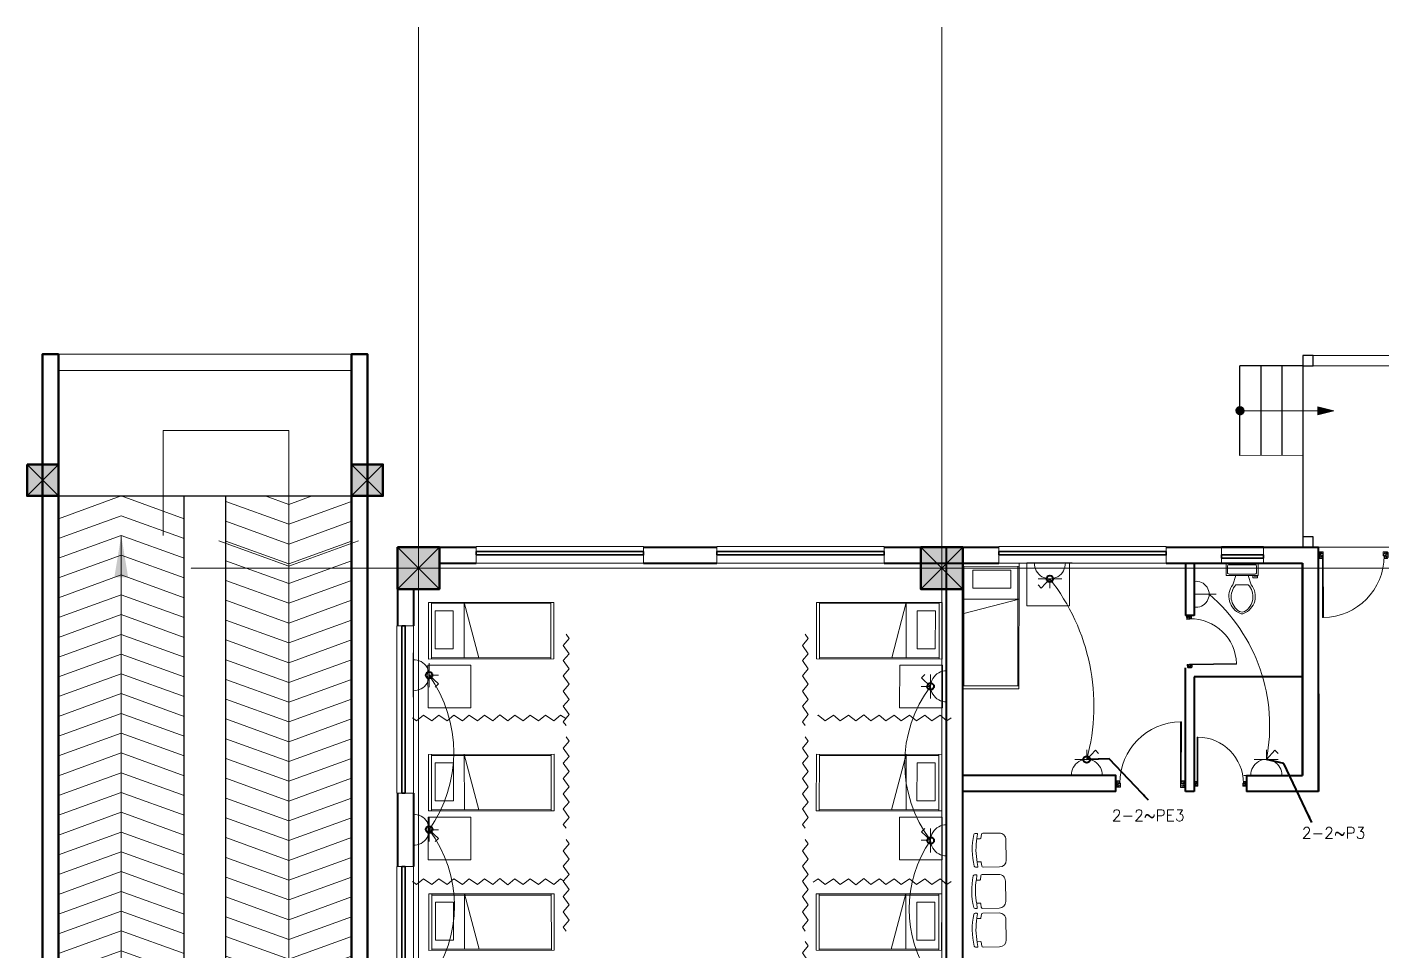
# Model space of a CAD drawing. Header units: millimetres. Extents: x 2399484 to 3337895, y 3598750 to 3969149.
# Drawn here: x 2558058 to 2577479, y 3838159 to 3851404 of the extents above; entities that cross this region are included whole.
import ezdxf

# ---------------------------------------------------------------- set-up
doc = ezdxf.new("R2010")
doc.units = ezdxf.units.MM
doc.header["$MEASUREMENT"] = 0
doc.linetypes.add('CENTER', pattern=[2, 1.25, -0.25, 0.25, -0.25])
doc.linetypes.add('DASHED', pattern=[0.75, 0.5, -0.25])
for name, color, linetype, lineweight in [('5 A power', 220, 'Continuous', 9), ('centreline', 52, 'CENTER', 5), ('Column-0.5', 14, 'Continuous', 50), ('Dimension- 0.15', 114, 'Continuous', 15), ('Dimension-137.5', 86, 'Continuous', 13), ('door', 41, 'Continuous', 5), ('Door Opening-0.09', 253, 'Continuous', 9), ('Frame-0.3', 24, 'Continuous', 30), ('Furniture Hospital-0.09', 44, 'Continuous', 9), ('Hatch', 9, 'Continuous', 9), ('hatch-1', 53, 'Continuous', 15), ('hidden lines', 205, 'DASHED', 5), ('Metal  workt-0.2', 13, 'Continuous', 20), ('Power Sockets City supply', 141, 'Continuous', 13), ('Sill Level', 140, 'Continuous', 20), ('stairs', 6, 'Continuous', 25), ('WALL 0.2', 7, 'Continuous', 20), ('wall 0.4', 7, 'Continuous', 40), ('Wall-0.5', 7, 'Continuous', 50), ('WINDOW', 152, 'Continuous', 30), ('Windows Plan', 152, 'Continuous', 35)]:
    doc.layers.add(name, color=color, linetype=linetype, lineweight=lineweight)
doc.layers.add('power socket Generator', color=210, linetype='CENTER')
doc.layers.add('Wires', color=1, linetype='Continuous')
doc.styles.add('romans', font='romans.shx')
doc.styles.get("Standard").update_dxf_attribs({"font": 'arial.ttf'})
doc.linetypes.add('ZIGZAG', pattern='A,0.0001,-0.2,[131,ltypeshp.shx,S=0.2,R=0,X=-0.2,Y=0],-0.4,[131,ltypeshp.shx,S=0.2,R=180,X=0.2,Y=0],-0.2', length=0.8001)
doc.dimstyles.get("Standard").update_dxf_attribs({"dimtxt": 500, "dimasz": 100, "dimexe": 100, "dimexo": 200, "dimgap": 0.09, "dimtad": 0, "dimtoh": 1, "dimdec": 0, "dimzin": 0, "dimdsep": 46, "dimtxsty": 'Standard', "dimblk": 'DOT', "dimcen": 0, "dimclrd": 256, "dimclre": 256, "dimclrt": 256, "dimadec": 0, "dimazin": 0, "dimtfac": 1, "dimtdec": 0, "dimtofl": 0, "dimtmove": 0, "dimatfit": 3, "dimfxl": 1, "dimtolj": 1, "dimtzin": 0, "dimlwd": -1, "dimlwe": -1, "dimarcsym": 1})

# ---------------------------------------------------------------- blocks, each defined once
blk = doc.blocks.new('2ft column')
at = {"layer": 'Hatch', "ltscale": 5}
h = blk.add_hatch(color=256, dxfattribs=at)
h.dxf.hatch_style = 1
h.paths.add_polyline_path([(2207385, 4176559), (2207985, 4176559), (2207985, 4175959), (2207385, 4175959)])
at = {"layer": 'Column-0.5', "ltscale": 5}
blk.add_lwpolyline([(2207385, 4176559), (2207985, 4176559), (2207985, 4175959), (2207385, 4175959)], close=True, dxfattribs=at)
at = {"layer": 'Defpoints', "ltscale": 5}
for points in [[(2207985, 4176559), (2207385, 4175959)], [(2207985, 4175959), (2207385, 4176559)]]:
    blk.add_lwpolyline(points, dxfattribs=at)
blk = doc.blocks.new('sems')
at = {"layer": 'Dimension- 0.15', "ltscale": 5}
h = blk.add_hatch(dxfattribs=at)
h.set_pattern_fill('ANSI31', color=256, scale=25.555556)
h.set_pattern_definition([(45, (55035.0093, 4945698.8337), (-2.258813329, 2.258813329), [])])
h.paths.add_polyline_path([(2173550, 4150430), (2173550, 4150489), (2173491, 4150489, 0.414214)])
h.paths.add_polyline_path([(2173550, 4150430, 0.414214), (2173609, 4150489), (2173550, 4150489)])
h.paths.add_polyline_path([(2173550, 4150489), (2173609, 4150489, 0.414214), (2173550, 4150548)])
h.paths.add_polyline_path([(2173491, 4150489), (2173550, 4150489), (2173550, 4150548, 0.414214)])
for p, q in [((2174664, 4150546), (2174664, 4150431)), ((2174894, 4150489), (2174664, 4150546)), ((2174664, 4150431), (2174894, 4150489))]:
    blk.add_line(p, q, dxfattribs=at)
blk.add_lwpolyline([(2174664, 4150489), (2173550, 4150489)], dxfattribs=at)
blk.add_circle((2173550, 4150489), 59.1, dxfattribs=at)
blk.add_solid([(2174664, 4150546), (2174894, 4150489), (2174664, 4150431)], dxfattribs=at)
at = {"layer": 'Dimension-137.5', "ltscale": 5}
blk.add_line((2174664, 4150489), (2174894, 4150489), dxfattribs=at)
at = {"layer": 'Frame-0.3'}
for points in [[(2174450, 4151281), (2174450, 4151131), (2174600, 4151131), (2174600, 4151281)], [(2177075, 4151281), (2177075, 4151131), (2177225, 4151131), (2177225, 4151281)], [(2179700, 4151281), (2179700, 4151131), (2179850, 4151131), (2179850, 4151281)], [(2174450, 4148681), (2174450, 4148531), (2174600, 4148531), (2174600, 4148681)], [(2177075, 4148531), (2177075, 4148681), (2177225, 4148681), (2177225, 4148531)], [(2179700, 4148531), (2179700, 4148681), (2179850, 4148681), (2179850, 4148531)]]:
    blk.add_lwpolyline(points, close=True, dxfattribs=at)
at = {"layer": 'Metal  workt-0.2', "ltscale": 5}
for p, q in [((2174600, 4151281), (2179700, 4151281)), ((2175775, 4151131), (2175775, 4149956)), ((2176050, 4151131), (2176050, 4149956)), ((2176325, 4151131), (2176325, 4149956)), ((2176600, 4151131), (2176600, 4149956)), ((2176875, 4151131), (2176875, 4149956)), ((2177150, 4151131), (2177150, 4149956)), ((2177425, 4151131), (2177425, 4149956)), ((2177700, 4151131), (2177700, 4149956)), ((2177975, 4151131), (2177975, 4149956)), ((2178250, 4151131), (2178250, 4149956)), ((2178525, 4151131), (2178525, 4149956)), ((2179700, 4148681), (2179700, 4151131)), ((2175775, 4149856), (2175775, 4148681)), ((2176050, 4149856), (2176050, 4148681)), ((2176325, 4149856), (2176325, 4148681)), ((2176600, 4149856), (2176600, 4148681)), ((2176875, 4149856), (2176875, 4148681)), ((2177150, 4149856), (2177150, 4148681)), ((2177425, 4149856), (2177425, 4148681)), ((2177700, 4149856), (2177700, 4148681)), ((2177975, 4149856), (2177975, 4148681)), ((2178250, 4149856), (2178250, 4148681)), ((2178525, 4149856), (2178525, 4148681)), ((2175775, 4148531), (2174600, 4148531))]:
    blk.add_line(p, q, dxfattribs=at)
at = {"layer": 'Metal  workt-0.2'}
for points in [[(2177075, 4148531), (2179850, 4148531), (2179850, 4151131), (2174450, 4151131), (2174450, 4148531), (2174600, 4148531)], [(2179700, 4151131), (2174600, 4151131)], [(2174450, 4149851), (2173550, 4149847)], [(2179700, 4148681), (2175775, 4148681), (2175775, 4148531), (2176745, 4148531)]]:
    blk.add_lwpolyline(points, dxfattribs=at)
for points in [[(2175775, 4149956), (2175775, 4149856), (2178525, 4149856), (2178525, 4149956)], [(2175825, 4149906), (2175825, 4149906), (2178475, 4149906), (2178475, 4149906)]]:
    blk.add_lwpolyline(points, close=True, dxfattribs=at)
at = {"layer": 'stairs', "ltscale": 5}
for p, q in [((2174450, 4151281), (2174450, 4148531)), ((2173850, 4151131), (2173850, 4149848)), ((2174150, 4151131), (2174150, 4149849))]:
    blk.add_line(p, q, dxfattribs=at)
for points in [[(2173550, 4149847), (2173550, 4151131)], [(2174450, 4151131), (2173550, 4151131)]]:
    blk.add_lwpolyline(points, dxfattribs=at)
blk = doc.blocks.new('_Dot')
at = {"color": 0, "linetype": 'ByBlock', "lineweight": -2}
blk.add_line((-0.5, 0), (-1, 0), dxfattribs=at)
at = {"color": 0, "linetype": 'ByBlock', "lineweight": -3, "const_width": 0.5}
blk.add_lwpolyline([(-0.25, 0, 1), (0.25, 0, 1)], format="xyb", close=True, dxfattribs=at)
blk = doc.blocks.new('d1')
at = {"layer": 'door'}
for p, q in [((2442.75, 10745.72), (2408.32, 10745.72)), ((2442.75, 10746.15), (2408.33, 10746.15)), ((2408.33, 10746.15), (2408.33, 10745.72))]:
    blk.add_line(p, q, dxfattribs=at)
at = {"layer": 'door', "ltscale": 80}
for points in [[(2445, 10779.7), (2445, 10781.99), (2444.56, 10781.99), (2444.56, 10782.43), (2441.8, 10782.43), (2441.8, 10781.99), (2441.36, 10781.99), (2441.36, 10780.14), (2442.75, 10780.14), (2442.75, 10779.7)], [(2445, 10746.15), (2445, 10743.87), (2444.56, 10743.87), (2444.56, 10743.43), (2441.8, 10743.43), (2441.8, 10743.87), (2441.36, 10743.87), (2441.36, 10745.72), (2442.75, 10745.72), (2442.75, 10746.15)]]:
    blk.add_lwpolyline(points, close=True, dxfattribs=at)
at = {"layer": 'Door Opening-0.09', "ltscale": 80}
blk.add_arc((2442.75, 10745.72), 34.42, 90, 179.27403, dxfattribs=at)
at = {"layer": 'hidden lines'}
for centre, radius, start, end in [((2441.64, 10791.37), 9.82, 268.39858, 287.31577), ((2441.38, 10784.76), 4.22, 269.78991, 318.96751), ((2444.33, 10781.34), 2.81, 166.46517, 205.18019), ((2445.01, 10781.68), 2.48, 162.46714, 233.24176), ((2441.57, 10782.05), 3, 308.46813, 358.9527), ((2445.46, 10782.07), 1.81, 168.64751, 255.23191), ((2441.64, 10734.49), 9.82, 72.68423, 91.60142), ((2441.38, 10741.1), 4.22, 41.03249, 90.21009), ((2444.33, 10744.52), 2.81, 154.81981, 193.53483), ((2445.01, 10744.18), 2.48, 126.75824, 197.53286), ((2441.57, 10743.81), 3, 1.0473, 51.53187), ((2445.46, 10743.79), 1.81, 104.76809, 191.35249)]:
    blk.add_arc(centre, radius, start, end, dxfattribs=at)
blk = doc.blocks.new('Toilet - top')
at = {"layer": 'Furniture Hospital-0.09'}
for p, q in [((-10, -8.5), (-8, -8.5)), ((-10, -9.5), (-10, -8.5)), ((-8, -8.5), (-8, -8)), ((-7, -8), (-7, -9.5)), ((-4, -8), (-6, -14)), ((4, -8), (6, -14)), ((9.5, -6), (9.5, -2)), ((-7, -9.5), (-10, -9.5)), ((4, -14), (-4, -14))]:
    blk.add_line(p, q, dxfattribs=at)
blk.add_lwpolyline([(10.5, -8), (10.5, 0), (-10.5, 0), (-10.5, -8)], close=True, dxfattribs=at)
for points in [[(-9.5, -2), (-9.5, -6)], [(8.5, -1), (-8.5, -1)], [(-8.5, -7), (8.5, -7)]]:
    blk.add_lwpolyline(points, dxfattribs=at)
for centre, radius, start, end in [((-8.62, -1.88), 0.884, 81.8699, 188.1301), ((-8.62, -6.12), 0.884, 171.8699, 278.1301), ((8.62, -1.88), 0.884, 351.8699, 98.1301), ((8.62, -6.12), 0.884, 261.8699, 8.1301), ((3.52, -21.58), 12.17, 141.46911, 247.97143), ((4.2, -21.82), 11.33, 136.36773, 238.94682), ((-3.52, -21.58), 12.17, 292.02843, 38.53071), ((-4.2, -21.82), 11.33, 301.05301, 43.63209), ((0, -27.88), 4, 245.73182, 294.26817), ((0, -29), 4, 254.86053, 285.13947)]:
    blk.add_arc(centre, radius, start, end, dxfattribs=at)
blk = doc.blocks.new('BED')
at = {"layer": 'Furniture Hospital-0.09'}
for p, q in [((-2.12, 0.475), (-2.12, -0.475)), ((-2.12, -0.475), (-2.12, 0.475)), ((-0.008, 0.475), (-2.12, 0.475)), ((-2.07, 0.475), (-2.07, -0.475)), ((-0.855, -0.455), (-0.61, 0.475)), ((-0.61, 0.475), (-0.61, -0.455)), ((-0.058, -0.475), (-0.058, 0.475)), ((-0.008, -0.475), (-0.008, 0.475)), ((-0.058, 0.455), (-2.07, 0.455)), ((-0.425, 0.336), (-0.426, -0.303)), ((-0.425, 0.336), (-0.121, 0.336)), ((-0.121, -0.303), (-0.121, 0.336)), ((-2.07, -0.455), (-0.058, -0.455)), ((-0.426, -0.303), (-0.121, -0.303)), ((-2.12, -0.475), (-0.008, -0.475))]:
    blk.add_line(p, q, dxfattribs=at)
blk = doc.blocks.new('BCHAIR')
at = {"layer": 'Furniture Hospital-0.09'}
for p, q in [((-0.15, 0), (0.15, 0)), ((-0.25, -0.1), (-0.25, -0.342)), ((0.25, -0.1), (0.25, -0.342)), ((-0.179, -0.369), (-0.232, -0.362)), ((-0.17, -0.379), (-0.17, -0.419)), ((0.17, -0.379), (0.17, -0.419)), ((0.179, -0.369), (0.232, -0.362)), ((-0.25, -0.431), (-0.25, -0.454)), ((-0.239, -0.421), (-0.181, -0.429)), ((0.239, -0.421), (0.181, -0.429)), ((0.25, -0.431), (0.25, -0.454))]:
    blk.add_line(p, q, dxfattribs=at)
for centre, radius, start, end in [((-0.15, -0.1), 0.1, 90, 180), ((0.15, -0.1), 0.1, 360, 90), ((-0.23, -0.342), 0.02, 180, 262.875), ((-0.18, -0.379), 0.01, 0, 82.875), ((0.18, -0.379), 0.01, 97.125, 180), ((0.23, -0.342), 0.02, 277.125, 360), ((-0.24, -0.431), 0.01, 82.875, 180), ((-0.23, -0.454), 0.02, 180, 257.4986), ((0, 0.583), 1.083, 257.4986, 282.5014), ((-0.18, -0.419), 0.01, 262.875, 0), ((0, 0.594), 1.039, 259.9886, 280.0345), ((0.18, -0.419), 0.01, 180, 277.125), ((0.23, -0.454), 0.02, 282.5014, 0), ((0.24, -0.431), 0.01, 0, 97.125)]:
    blk.add_arc(centre, radius, start, end, dxfattribs=at)
blk = doc.blocks.new('w1')
at = {"layer": 'Sill Level'}
blk.add_lwpolyline([(2460641, 3827503), (2460641, 3825103), (2460401, 3825103), (2460401, 3827503)], close=True, dxfattribs=at)
at = {"layer": 'Windows Plan'}
blk.add_lwpolyline([(2460521, 3825103), (2460521, 3827503), (2460473, 3827503), (2460473, 3825103)], close=True, dxfattribs=at)
blk = doc.blocks.new('v2')
at = {"layer": 'Sill Level'}
blk.add_lwpolyline([(2448277, 3818910), (2448877, 3818910), (2448877, 3818670), (2448277, 3818670)], close=True, dxfattribs=at)
at = {"layer": 'Windows Plan'}
blk.add_lwpolyline([(2448877, 3818790), (2448277, 3818790), (2448277, 3818743), (2448877, 3818743)], close=True, dxfattribs=at)
blk = doc.blocks.new('15A N soc')
at = {"layer": 'Power Sockets City supply', "color": 244, "lineweight": 13, "true_color": 0x991b1e}
for p, q in [((52222.5612, 99516.2064), (52222.5611, 99516.2603)), ((52222.5612, 99516.2064), (52222.6099, 99516.2585)), ((52222.6099, 99516.2585), (52222.6282, 99516.2401)), ((52222.6282, 99516.2064), (52222.4926, 99516.2064)), ((52222.4338, 99516.1156), (52222.6863, 99516.1156))]:
    blk.add_line(p, q, dxfattribs=at)
blk.add_arc((52222.5612, 99516.1182), 0.0881, 358.32, 181.68, dxfattribs=at)
blk = doc.blocks.new('5A soc')
at = {"layer": '5 A power', "lineweight": 18}
for p, q in [((895571.9, -137969.1), (895571.9, -137872.1)), ((895476.6, -137969.1), (895667.1, -137969.1))]:
    blk.add_line(p, q, dxfattribs=at)
blk.add_arc((895571.9, -137960.1), 57.1, 350.91221, 189.08779, dxfattribs=at)
blk = doc.blocks.new('RAMP23')
at = {"layer": 'Dimension- 0.15', "ltscale": 5}
h = blk.add_hatch(dxfattribs=at)
h.set_pattern_fill('ANSI31', color=256, scale=25.555556, angle=90)
h.set_pattern_definition([(135, (1623697.9227, 1877740.101), (-2.258813329, -2.258813329), [])])
h.paths.add_polyline_path([(2418321, 3996255), (2418380, 3996255), (2418380, 3996196, -0.414214)])
h.paths.add_polyline_path([(2418321, 3996255, -0.414214), (2418380, 3996314), (2418380, 3996255)])
h.paths.add_polyline_path([(2418380, 3996255), (2418380, 3996314, -0.414214), (2418439, 3996255)])
h.paths.add_polyline_path([(2418380, 3996196), (2418380, 3996255), (2418439, 3996255, -0.414214)])
blk.add_lwpolyline([(2418984, 4012016), (2418984, 4013523), (2420784, 4013523), (2420784, 4012700)], dxfattribs=at)
blk.add_circle((2418380, 3996255), 59.1, dxfattribs=at)
at = {"layer": 'hatch-1', "color": 4, "lineweight": 0, "ltscale": 5}
for points in [[(2417484, 4012256), (2418384, 4012583), (2419284, 4012256)], [(2420447, 4012583), (2420784, 4012460), (2421122, 4012583)], [(2419884, 4012503), (2420784, 4012177), (2421684, 4012503)], [(2417484, 4011973), (2418384, 4012299), (2419284, 4011973)], [(2419884, 4012220), (2420784, 4011893), (2421684, 4012220)], [(2417484, 4011689), (2418384, 4012016), (2419284, 4011689)], [(2419782, 4011938), (2420784, 4011574), (2421787, 4011938)], [(2419884, 4011936), (2420784, 4011610), (2421684, 4011936)], [(2417484, 4011406), (2418384, 4011732), (2419284, 4011406)], [(2419884, 4011653), (2420784, 4011326), (2421684, 4011653)], [(2417484, 4011122), (2418384, 4011449), (2419284, 4011122)], [(2419884, 4011369), (2420784, 4011043), (2421684, 4011369)], [(2417484, 4010839), (2418384, 4011165), (2419284, 4010839)], [(2419884, 4011086), (2420784, 4010759), (2421684, 4011086)], [(2417484, 4010555), (2418384, 4010882), (2419284, 4010555)], [(2419884, 4010802), (2420784, 4010476), (2421684, 4010802)], [(2417484, 4010272), (2418384, 4010598), (2419284, 4010272)], [(2419884, 4010519), (2420784, 4010192), (2421684, 4010519)], [(2417484, 4009988), (2418384, 4010315), (2419284, 4009988)], [(2419884, 4010235), (2420784, 4009909), (2421684, 4010235)], [(2417484, 4009705), (2418384, 4010031), (2419284, 4009705)], [(2419884, 4009952), (2420784, 4009625), (2421684, 4009952)], [(2417484, 4009421), (2418384, 4009748), (2419284, 4009421)], [(2419884, 4009668), (2420784, 4009342), (2421684, 4009668)], [(2417484, 4009138), (2418384, 4009464), (2419284, 4009138)], [(2419884, 4009385), (2420784, 4009058), (2421684, 4009385)], [(2417484, 4008854), (2418384, 4009181), (2419284, 4008854)], [(2419884, 4009101), (2420784, 4008775), (2421684, 4009101)], [(2417484, 4008571), (2418384, 4008897), (2419284, 4008571)], [(2419884, 4008818), (2420784, 4008491), (2421684, 4008818)], [(2417484, 4008287), (2418384, 4008614), (2419284, 4008287)], [(2419884, 4008534), (2420784, 4008208), (2421684, 4008534)], [(2417484, 4008004), (2418384, 4008330), (2419284, 4008004)], [(2419884, 4008251), (2420784, 4007924), (2421684, 4008251)], [(2417484, 4007721), (2418384, 4008047), (2419284, 4007721)], [(2419884, 4007967), (2420784, 4007641), (2421684, 4007967)], [(2417484, 4007437), (2418384, 4007763), (2419284, 4007437)], [(2419884, 4007684), (2420784, 4007357), (2421684, 4007684)], [(2417484, 4007154), (2418384, 4007480), (2419284, 4007154)], [(2419884, 4007400), (2420784, 4007074), (2421684, 4007400)], [(2417484, 4006870), (2418384, 4007196), (2419284, 4006870)], [(2419884, 4007117), (2420784, 4006791), (2421684, 4007117)], [(2417484, 4006587), (2418384, 4006913), (2419284, 4006587)], [(2419884, 4006833), (2420784, 4006507), (2421684, 4006833)], [(2417484, 4006303), (2418384, 4006629), (2419284, 4006303)], [(2419884, 4006550), (2420784, 4006224), (2421684, 4006550)], [(2417484, 4006020), (2418384, 4006346), (2419284, 4006020)], [(2419884, 4006266), (2420784, 4005940), (2421684, 4006266)], [(2417484, 4005736), (2418384, 4006062), (2419284, 4005736)], [(2419884, 4005983), (2420784, 4005657), (2421684, 4005983)], [(2417484, 4005453), (2418384, 4005779), (2419284, 4005453)], [(2419884, 4005699), (2420784, 4005373), (2421684, 4005699)], [(2417484, 4005169), (2418384, 4005495), (2419284, 4005169)], [(2419884, 4005416), (2420784, 4005090), (2421684, 4005416)], [(2417484, 4004886), (2418384, 4005212), (2419284, 4004886)], [(2419884, 4005132), (2420784, 4004806), (2421684, 4005132)], [(2417484, 4004602), (2418384, 4004928), (2419284, 4004602)], [(2419884, 4004849), (2420784, 4004523), (2421684, 4004849)], [(2417484, 4004319), (2418384, 4004645), (2419284, 4004319)], [(2419884, 4004565), (2420784, 4004239), (2421684, 4004565)], [(2417484, 4004035), (2418384, 4004361), (2419284, 4004035)], [(2419884, 4004282), (2420784, 4003956), (2421684, 4004282)], [(2417484, 4003752), (2418384, 4004078), (2419284, 4003752)], [(2417484, 4003752), (2418384, 4004078), (2419284, 4003752)], [(2419884, 4003998), (2420784, 4003672), (2421684, 4003998)], [(2417484, 4003468), (2418384, 4003794), (2419284, 4003468)], [(2419884, 4003715), (2420784, 4003389), (2421684, 4003715)], [(2417484, 4003185), (2418384, 4003511), (2419284, 4003185)], [(2419884, 4003431), (2420784, 4003105), (2421684, 4003431)], [(2417484, 4002901), (2418384, 4003228), (2419284, 4002901)], [(2419884, 4003148), (2420784, 4002822), (2421684, 4003148)], [(2417484, 4002618), (2418384, 4002944), (2419284, 4002618)], [(2419884, 4002864), (2420784, 4002538), (2421684, 4002864)], [(2417484, 4002334), (2418384, 4002661), (2419284, 4002334)], [(2419884, 4002581), (2420784, 4002255), (2421684, 4002581)], [(2417484, 4002051), (2418384, 4002377), (2419284, 4002051)], [(2419884, 4002298), (2420784, 4001971), (2421684, 4002298)], [(2417484, 4001767), (2418384, 4002094), (2419284, 4001767)], [(2419884, 4002014), (2420784, 4001688), (2421684, 4002014)], [(2417484, 4001484), (2418384, 4001810), (2419284, 4001484)], [(2419884, 4001731), (2420784, 4001404), (2421684, 4001731)], [(2417484, 4001200), (2418384, 4001527), (2419284, 4001200)], [(2419884, 4001447), (2420784, 4001121), (2421684, 4001447)], [(2417484, 4000917), (2418384, 4001243), (2419284, 4000917)], [(2419884, 4001164), (2420784, 4000837), (2421684, 4001164)], [(2417484, 4000633), (2418384, 4000960), (2419284, 4000633)], [(2419884, 4000880), (2420784, 4000554), (2421684, 4000880)], [(2417484, 4000350), (2418384, 4000676), (2419284, 4000350)], [(2419884, 4000597), (2420784, 4000270), (2421684, 4000597)], [(2417484, 4000066), (2418384, 4000393), (2419284, 4000066)], [(2419884, 4000313), (2420784, 3999987), (2421684, 4000313)], [(2417484, 3999783), (2418384, 4000109), (2419284, 3999783)], [(2419884, 4000030), (2420784, 3999703), (2421684, 4000030)], [(2417484, 3999499), (2418384, 3999826), (2419284, 3999499)], [(2419884, 3999746), (2420784, 3999420), (2421684, 3999746)], [(2417484, 3999216), (2418384, 3999542), (2419284, 3999216)], [(2419884, 3999463), (2420784, 3999136), (2421684, 3999463)], [(2417484, 3998932), (2418384, 3999259), (2419284, 3998932)], [(2419884, 3999179), (2420784, 3998853), (2421684, 3999179)], [(2417484, 3998649), (2418384, 3998975), (2419284, 3998649)], [(2419884, 3998896), (2420784, 3998569), (2421684, 3998896)], [(2417484, 3998365), (2418384, 3998692), (2419284, 3998365)], [(2419884, 3998612), (2420784, 3998286), (2421684, 3998612)], [(2417484, 3998082), (2418384, 3998408), (2419284, 3998082)], [(2419884, 3998329), (2420784, 3998002), (2421684, 3998329)], [(2417484, 3997798), (2418384, 3998125), (2419284, 3997798)], [(2419884, 3998045), (2420784, 3997719), (2421684, 3998045)], [(2417484, 3997515), (2418384, 3997841), (2419284, 3997515)], [(2419884, 3997762), (2420784, 3997435), (2421684, 3997762)], [(2417484, 3997231), (2418384, 3997558), (2419284, 3997231)], [(2419884, 3997478), (2420784, 3997152), (2421684, 3997478)], [(2417484, 3996948), (2418384, 3997274), (2419284, 3996948)], [(2419884, 3997195), (2420784, 3996868), (2421684, 3997195)], [(2417484, 3996664), (2418384, 3996991), (2419284, 3996664)], [(2419884, 3996911), (2420784, 3996585), (2421684, 3996911)], [(2417484, 3996381), (2418384, 3996707), (2419284, 3996381)], [(2417484, 3996381), (2418384, 3996707), (2419284, 3996381)], [(2419884, 3996628), (2420784, 3996301), (2421684, 3996628)]]:
    blk.add_lwpolyline(points, dxfattribs=at)
at = {"layer": 'stairs', "ltscale": 5}
for points in [[(2417484, 4012583), (2421684, 4012583)], [(2419284, 3996313), (2419284, 4012583)], [(2419884, 3996313), (2419884, 4012583)], [(2417484, 3996313), (2421684, 3996313)]]:
    blk.add_lwpolyline(points, dxfattribs=at)
at = {"layer": 'WALL 0.2', "ltscale": 5}
for points in [[(2417484, 4014613), (2421684, 4014613)], [(2417484, 4014383), (2421684, 4014383)]]:
    blk.add_lwpolyline(points, dxfattribs=at)
at = {"layer": 'Wall-0.5', "ltscale": 5}
for points in [[(2417254, 3996768), (2417484, 3996768), (2417484, 4014613), (2417254, 4014613)], [(2421684, 3996768), (2421914, 3996768), (2421914, 4014613), (2421684, 4014613)]]:
    blk.add_lwpolyline(points, close=True, dxfattribs=at)
at = {"layer": 'Hatch', "xscale": 0.75, "yscale": 0.75, "zscale": 0.75}
for p in [(761496, 880614), (766146, 880614), (761496, 873271), (766146, 873271), (761496, 864349), (766146, 864349)]:
    blk.add_blockref('2ft column', p, dxfattribs=at)
at = {"layer": 'Dimension- 0.15', "ltscale": 5}
for points, override in [([(2420784, 3996301), (2420784, 4012700)], {"dimasz": 600, "dimfxl": 500, "dimfxlon": 1}), ([(2418384, 4012016), (2418380, 3996313)], {"dimasz": 600, "dimgap": 0.09, "dimtad": 0, "dimfxl": 500, "dimfxlon": 1})]:
    blk.add_leader(points, dimstyle='Standard', override=override, dxfattribs=at)

msp = doc.modelspace()

# ---------------------------------------------------------------- linework, layer by layer
at = {"layer": 'centreline', "ltscale": 5}
for p, q in [((2563668.8, 3851404.3), (2563668.8, 3820058.5)), ((2563668.8, 3851404.3), (2563668.8, 3820058.5)), ((2571168.8, 3851404.3), (2571168.8, 3820058.5)), ((2571168.8, 3851404.3), (2571168.8, 3820058.5)), ((2604746, 3843646.2), (2560402.6, 3843646.2)), ((2604746, 3843646.2), (2560402.6, 3843646.2))]:
    msp.add_line(p, q, dxfattribs=at)
at = {"layer": 'Furniture Hospital-0.09'}
for points in [[(2572388.6, 3843721.6), (2573002, 3843721.6), (2573002, 3843108.3), (2572388.6, 3843108.3)], [(2564418.1, 3841643.2), (2564417.3, 3842256.6), (2563804, 3842255.8), (2563804.8, 3841642.5)], [(2570565.4, 3841643.2), (2570566.1, 3842256.6), (2571179.5, 3842255.8), (2571178.7, 3841642.5)], [(2564420.8, 3839465.2), (2564420.1, 3840078.6), (2563806.7, 3840077.8), (2563807.5, 3839464.5)], [(2570562.6, 3839465.2), (2570563.4, 3840078.6), (2571176.7, 3840077.8), (2571176, 3839464.5)]]:
    msp.add_lwpolyline(points, close=True, dxfattribs=at)
at = {"layer": 'wall 0.4', "ltscale": 5}
for p, q in [((2563968.8, 3843946.2), (2564493.8, 3843946.2)), ((2566893.8, 3843946.2), (2567943.8, 3843946.2)), ((2570343.8, 3843946.2), (2571987.6, 3843946.2)), ((2574387.6, 3843946.2), (2576568.8, 3843946.2)), ((2576568.8, 3841126.2), (2576568.8, 3843946.2)), ((2563968.8, 3843716.2), (2564493.8, 3843716.2)), ((2566893.8, 3843716.2), (2567943.8, 3843716.2)), ((2570343.8, 3843716.2), (2571987.6, 3843716.2)), ((2574387.6, 3843716.2), (2576338.8, 3843716.2)), ((2574662.2, 3843716.2), (2574662.2, 3842966.2)), ((2574787.2, 3843716.2), (2574787.2, 3842966.2)), ((2563368.8, 3843346.2), (2563368.8, 3842821.2)), ((2563368.8, 3843346.2), (2563368.8, 3842821.2)), ((2563598.8, 3843346.2), (2563598.8, 3842821.2)), ((2563598.8, 3843346.2), (2563598.8, 3842821.2)), ((2574787.2, 3842966.2), (2574662.2, 3842966.2)), ((2576338.8, 3842091.2), (2574787.2, 3842091.2)), ((2574787.2, 3842091.2), (2574787.2, 3840446.2)), ((2575537.1, 3840676.2), (2576338.8, 3840676.2)), ((2575537.1, 3840676.2), (2575537.1, 3840446.2)), ((2563368.8, 3840421.2), (2563368.8, 3839371.2)), ((2563368.8, 3840421.2), (2563368.8, 3839371.2)), ((2563598.8, 3840421.2), (2563598.8, 3839371.2)), ((2563598.8, 3840421.2), (2563598.8, 3839371.2)), ((2573662.2, 3840446.2), (2571468.8, 3840446.2)), ((2574787.2, 3840446.2), (2574662.2, 3840446.2)), ((2576568.8, 3840446.2), (2575537.1, 3840446.2))]:
    msp.add_line(p, q, dxfattribs=at)
for points in [[(2571468.8, 3843646.2), (2571468.8, 3835221.7), (2571238.8, 3835221.7), (2571238.8, 3843946.2)], [(2574662.2, 3840446.2), (2574662.2, 3842216.2)], [(2573662.2, 3840445.9), (2573662.2, 3840676.2), (2571468.8, 3840676.2)]]:
    msp.add_lwpolyline(points, dxfattribs=at)
at = {"layer": 'wall 0.4', "color": 3, "ltscale": 5}
for centre in [(2572719, 3843493.7), (2563821.3, 3842114.1), (2571009.9, 3841952.1), (2573246.4, 3840905.1), (2563821.3, 3839898.2), (2571009.9, 3839743.4)]:
    msp.add_circle(centre, 47.6, dxfattribs=at)
at = {"layer": 'Wall-0.5', "ltscale": 5}
for p, q in [((2576338.8, 3843716.2), (2576338.8, 3840676.2)), ((2576568.8, 3841846.2), (2576568.8, 3840446.2))]:
    msp.add_line(p, q, dxfattribs=at)
at = {"layer": 'WINDOW', "linetype": 'ZIGZAG', "lineweight": 20, "ltscale": 0.5}
for points in [[(2565783.2, 3841390), (2565740.8, 3841445.9), (2565825.8, 3841546.9), (2565742.8, 3841666.7), (2565825.8, 3841765.2), (2565742.8, 3841885), (2565825.8, 3841983.6), (2565742.8, 3842103.4), (2565825.8, 3842202), (2565742.8, 3842321.8), (2565825.8, 3842420.4), (2565742.8, 3842540.2), (2565825.8, 3842638.8), (2565783.2, 3842700.3)], [(2569213, 3841390), (2569170.6, 3841445.9), (2569255.6, 3841546.9), (2569172.7, 3841666.7), (2569255.6, 3841765.2), (2569172.7, 3841885), (2569255.6, 3841983.6), (2569172.7, 3842103.4), (2569255.6, 3842202), (2569172.7, 3842321.8), (2569255.6, 3842420.4), (2569172.7, 3842540.2), (2569255.6, 3842638.8), (2569213, 3842700.3)], [(2565778.7, 3841491), (2565705.8, 3841541.5), (2565607.2, 3841458.5), (2565487.4, 3841541.5), (2565388.8, 3841458.5), (2565269, 3841541.5), (2565170.4, 3841458.5), (2565050.6, 3841541.5), (2564949.5, 3841456.4), (2564834.7, 3841543.5), (2564733.7, 3841458.5), (2564613.9, 3841541.5), (2564515.3, 3841458.5), (2564395.5, 3841541.5), (2564296.9, 3841458.5), (2564177.1, 3841541.5), (2564078.5, 3841458.5), (2563958.7, 3841541.5), (2563860.1, 3841458.5), (2563740.3, 3841541.5), (2563641.8, 3841458.5), (2563580.3, 3841501.1)], [(2569388.8, 3841535.7), (2569397.2, 3841541.5), (2569495.8, 3841458.5), (2569615.6, 3841541.5), (2569714.2, 3841458.5), (2569834, 3841541.5), (2569935.1, 3841456.4), (2570049.9, 3841543.5), (2570150.9, 3841458.5), (2570270.7, 3841541.5), (2570369.3, 3841458.5), (2570489.1, 3841541.5), (2570587.7, 3841458.5), (2570707.5, 3841541.5), (2570806.1, 3841458.5), (2570925.9, 3841541.5), (2571024.5, 3841458.5), (2571144.3, 3841541.5), (2571242.9, 3841458.5), (2571304.4, 3841501.1)], [(2565783.2, 3839917.5), (2565740.8, 3839973.4), (2565825.8, 3840074.4), (2565742.8, 3840194.2), (2565825.8, 3840292.7), (2565742.8, 3840412.5), (2565825.8, 3840511.1), (2565742.8, 3840630.9), (2565825.8, 3840729.5), (2565742.8, 3840849.3), (2565825.8, 3840947.9), (2565742.8, 3841067.7), (2565825.8, 3841166.3), (2565783.2, 3841227.8)], [(2569213, 3839917.5), (2569170.6, 3839973.4), (2569255.6, 3840074.4), (2569172.7, 3840194.2), (2569255.6, 3840292.7), (2569172.7, 3840412.5), (2569255.6, 3840511.1), (2569172.7, 3840630.9), (2569255.6, 3840729.5), (2569172.7, 3840849.3), (2569255.6, 3840947.9), (2569172.7, 3841067.7), (2569255.6, 3841166.3), (2569213, 3841227.8)], [(2565783.2, 3838444), (2565740.8, 3838499.9), (2565825.8, 3838600.9), (2565742.8, 3838720.7), (2565825.8, 3838819.2), (2565742.8, 3838939), (2565825.8, 3839037.6), (2565742.8, 3839157.4), (2565825.8, 3839256), (2565742.8, 3839375.8), (2565825.8, 3839474.4), (2565742.8, 3839594.2), (2565825.8, 3839692.8), (2565783.2, 3839754.3)], [(2569213, 3838444), (2569170.6, 3838499.9), (2569255.6, 3838600.9), (2569172.7, 3838720.7), (2569255.6, 3838819.2), (2569172.7, 3838939), (2569255.6, 3839037.6), (2569172.7, 3839157.4), (2569255.6, 3839256), (2569172.7, 3839375.8), (2569255.6, 3839474.4), (2569172.7, 3839594.2), (2569255.6, 3839692.8), (2569213, 3839754.3)], [(2565748.4, 3839164), (2565705.8, 3839193.5), (2565607.2, 3839110.6), (2565487.4, 3839193.5), (2565388.8, 3839110.6), (2565269, 3839193.5), (2565170.4, 3839110.6), (2565050.6, 3839193.5), (2564949.5, 3839108.4), (2564834.7, 3839195.6), (2564733.7, 3839110.6), (2564613.9, 3839193.5), (2564515.3, 3839110.6), (2564395.5, 3839193.5), (2564296.9, 3839110.6), (2564177.1, 3839193.5), (2564078.5, 3839110.6), (2563958.7, 3839193.5), (2563860.1, 3839110.6), (2563740.3, 3839193.5), (2563641.8, 3839110.6), (2563580.3, 3839153.2)], [(2569324.9, 3839143.5), (2569397.2, 3839193.5), (2569495.8, 3839110.6), (2569615.6, 3839193.5), (2569714.2, 3839110.6), (2569834, 3839193.5), (2569935.1, 3839108.4), (2570049.9, 3839195.6), (2570150.9, 3839110.6), (2570270.7, 3839193.5), (2570369.3, 3839110.6), (2570489.1, 3839193.5), (2570587.7, 3839110.6), (2570707.5, 3839193.5), (2570806.1, 3839110.6), (2570925.9, 3839193.5), (2571024.5, 3839110.6), (2571144.3, 3839193.5), (2571242.9, 3839110.6), (2571304.4, 3839153.2)], [(2569255.6, 3837357.9), (2569172.7, 3837477.7), (2569255.6, 3837576.3), (2569172.7, 3837696.1), (2569255.6, 3837794.7), (2569172.7, 3837914.5), (2569255.6, 3838013.1), (2569172.7, 3838132.9), (2569255.6, 3838231.4), (2569213, 3838292.9)]]:
    msp.add_lwpolyline(points, dxfattribs=at)
at = {"layer": 'Wires', "color": 5, "lineweight": 9}
for centre, radius, start, end in [((2570397.8, 3841670.6), 2951.6, 344.96954, 38.14802), ((2562253.4, 3841004.1), 1919.8, 324.75327, 35.24673), ((2572460.2, 3840848.7), 1822.3, 142.73843, 217.26157), ((2562366.3, 3838805.9), 1818.2, 323.15383, 36.84617), ((2572432.5, 3838758.7), 1730.2, 145.31158, 214.68842)]:
    msp.add_arc(centre, radius, start, end, dxfattribs=at)
at = {"layer": 'Wires', "color": 2, "lineweight": 9}
msp.add_arc((2573384.2, 3841386.5), 2485.3, 348.83182, 49.3815, dxfattribs=at)

# ---------------------------------------------------------------- block references
at = {"layer": 'Door Opening-0.09'}
for p, xscale, yscale, zscale, rotation in [((2301132.7, 3781027.6), -25.64102998076803, 25.64102998076803, 25.64102998076803, 270.0333351142592), ((2624581.5, 3636286.1), -19.2307692307673, 19.23076923076723, 19.23076923076723, 0.7978814814005375), ((2850171.1, 3903036.5), -25.64102998076803, 25.64102998076803, 25.64102998076803, 89.96666488534903), ((2368182.8, 3887539.7), 19.23076923076723, 19.23076923076723, 19.23076923076723, 270)]:
    msp.add_blockref('d1', p, dxfattribs=dict(at, xscale=xscale, yscale=yscale, zscale=zscale, rotation=rotation))
at = {"layer": 'Furniture Hospital-0.09'}
for name, p, xscale, yscale, zscale, rotation in [('BED', (2571873.5, 3843722.8), -851.8518518849082, 851.8518518849081, 851.8518518849082, 269.9280295148752), ('Toilet - top', (2575474, 3843716.2), -21.9357505720243, 21.93575057202424, 21.93575057202424, 359.9999975267988), ('BED', (2563803.4, 3842749), -851.8518518849081, 851.8518518849083, 851.8518518849082, 0.07196910721486205), ('BED', (2571180.1, 3842749), 851.8518518849082, 851.8518518849082, 851.8518518849082, 359.9280295146831), ('BED', (2563806.1, 3840571), -851.8518518849081, 851.8518518849083, 851.8518518849082, 0.07196910721486205), ('BED', (2571177.3, 3840571), 851.8518518849082, 851.8518518849082, 851.8518518849082, 359.9280295146831), ('BED', (2563808.6, 3838571), -851.8518518849081, 851.8518518849083, 851.8518518849082, 0.07196910721486205), ('BED', (2571174.8, 3838571), 851.8518518849082, 851.8518518849082, 851.8518518849082, 359.9280295146831)]:
    msp.add_blockref(name, p, dxfattribs=dict(at, xscale=xscale, yscale=yscale, zscale=zscale, rotation=rotation))
at = {"layer": 'Furniture Hospital-0.09', "color": 8, "linetype": 'Continuous', "xscale": 971.1111111110954, "yscale": 971.1111111110954, "zscale": 971.1111111110954, "rotation": 270.8219194309884}
for p in [(2572092, 3839607.4), (2572084, 3839015.4), (2572092, 3838462.5)]:
    msp.add_blockref('BCHAIR', p, dxfattribs=at)
at = {"layer": 'Hatch'}
for p in [(355983.9, -332612.3), (355983.9, -332612.3), (363483.9, -332612.3), (363483.9, -332612.3)]:
    msp.add_blockref('2ft column', p, dxfattribs=at)
at = {"layer": 'power socket Generator', "linetype": 'Continuous', "xscale": 3.253162499517202, "yscale": 3.253162499517202, "zscale": 3.253162499517202, "rotation": 270}
msp.add_blockref('5A soc', (3023623.2, 6756713.8), dxfattribs=at)
at = {"layer": 'Power Sockets City supply', "lineweight": 0, "xscale": 2523.339306174504, "yscale": 2523.339306174504, "zscale": 2523.339306174504}
for p, rotation in [((134347960.4, 254956648.9), 180), ((-248549333.9, 135617353.3), 270.0000000000001), ((-248549333.9, 135615137.5), 270.0000000000001), ((253684165, -127935495.9), 90)]:
    msp.add_blockref('15A N soc', p, dxfattribs=dict(at, rotation=rotation))
for p in [(-129201992.9, -247272250), (-129199418.9, -247272250)]:
    msp.add_blockref('15A N soc', p, dxfattribs=at)
at = {"layer": 'wall 0.4'}
for name, p in [('RAMP23', (141023.3, -167900.1)), ('sems', (401893.7, -304584.9)), ('v2', (126904.2, 25045.7)), ('w1', (102957.8, 15318.3)), ('w1', (102957.8, 15318.3))]:
    msp.add_blockref(name, p, dxfattribs=at)
at = {"layer": 'wall 0.4', "rotation": 270}
for p in [(-1260609.1, 6304357.2), (-1257159.1, 6304357.2), (-1253115.3, 6304357.2)]:
    msp.add_blockref('w1', p, dxfattribs=at)
at = {"layer": 'wall 0.4', "xscale": -1, "rotation": 180}
msp.add_blockref('w1', (102957.8, 7664474.1), dxfattribs=at)
msp.add_blockref('w1', (102957.8, 7664474.1), dxfattribs=at)
at = {"layer": 'Wires', "color": 5, "lineweight": 9, "xscale": 2523.339306174504, "yscale": 2523.339306174504, "zscale": 2523.339306174504, "rotation": 90}
msp.add_blockref('15A N soc', (253684165, -127933289.3), dxfattribs=at)

# ---------------------------------------------------------------- texts
at = {"layer": 'wall 0.4', "color": 5, "ltscale": 5, "style": 'romans'}
msp.add_text('2-2~PE3', height=162.3, dxfattribs=at).set_placement((2573606.7, 3840021))
at = {"layer": 'Wires', "color": 2, "lineweight": 9, "style": 'romans'}
msp.add_text('2-2~P3', height=162.3, dxfattribs=at).set_placement((2576331, 3839769.5))

# ---------------------------------------------------------------- leaders
at = {"layer": 'wall 0.4', "ltscale": 5}
for points, override in [([(2574133.5, 3840320.5), (2573567.5, 3840913), (2573248.5, 3840905.1)], {"dimfxl": 500, "dimfxlon": 1}), ([(2576475.9, 3840001.6), (2576074.6, 3840846.2), (2575822.5, 3840905.1)], {"dimgap": 0.09, "dimtad": 0, "dimfxl": 500, "dimfxlon": 1})]:
    msp.add_leader(points, dimstyle='Standard', override=override, dxfattribs=at)

doc.saveas('drawing.dxf')
